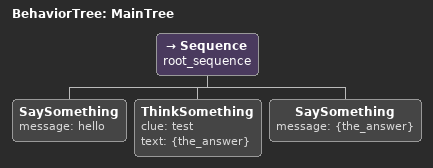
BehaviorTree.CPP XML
<root BTCPP_format="4" >
    <BehaviorTree ID="MainTree">
       <Sequence name="root_sequence">
           <SaySomething message="hello" />
           <ThinkSomething clue="test" text="{the_answer}"/>
           <SaySomething message="{the_answer}" />
       </Sequence>
    </BehaviorTree>
</root>
